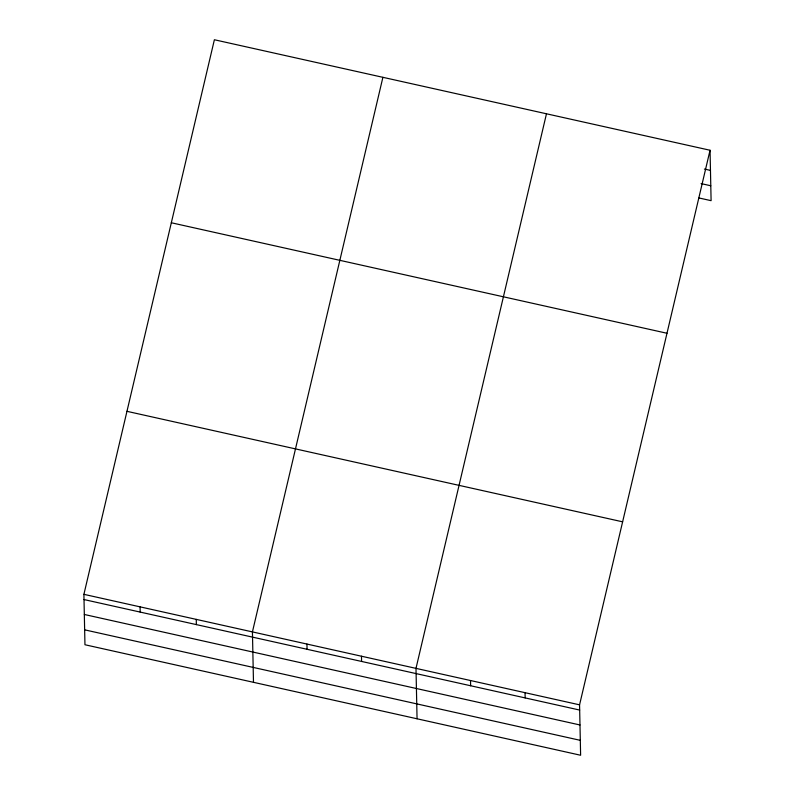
<?xml version="1.0" encoding="UTF-8"?>
<svg xmlns="http://www.w3.org/2000/svg" width="795" height="795" viewBox="0 0 795 795"><rect width="100%" height="100%" fill="white"/><g stroke="black" fill="none" stroke-linecap="round" stroke-linejoin="round"><path stroke-width="1.19" d="M710.044 150.255L579.565 704.837L580.618 755.25L84.956 644.745L83.902 594.332L214.382 39.75L710.044 150.255L711.098 200.668L698.984 197.965M382.902 77.324L252.432 631.906L253.486 682.319M546.473 113.784L415.994 668.366L417.057 718.779M704.4 169.047L710.462 170.398M701.091 183.595L710.78 185.762M171.323 222.759L666.985 333.264M126.962 411.323L622.624 521.828M83.902 594.332L579.565 704.837M84.012 599.559L579.674 710.064M84.33 614.475L579.992 724.98M84.648 629.839L580.31 740.344M525.048 692.683L525.157 697.911M470.521 680.52L470.63 685.757M361.477 656.213L361.586 661.45M306.95 644.059L307.059 649.286M196.256 619.375L196.365 624.612M140.079 606.853L140.188 612.09"/></g></svg>
